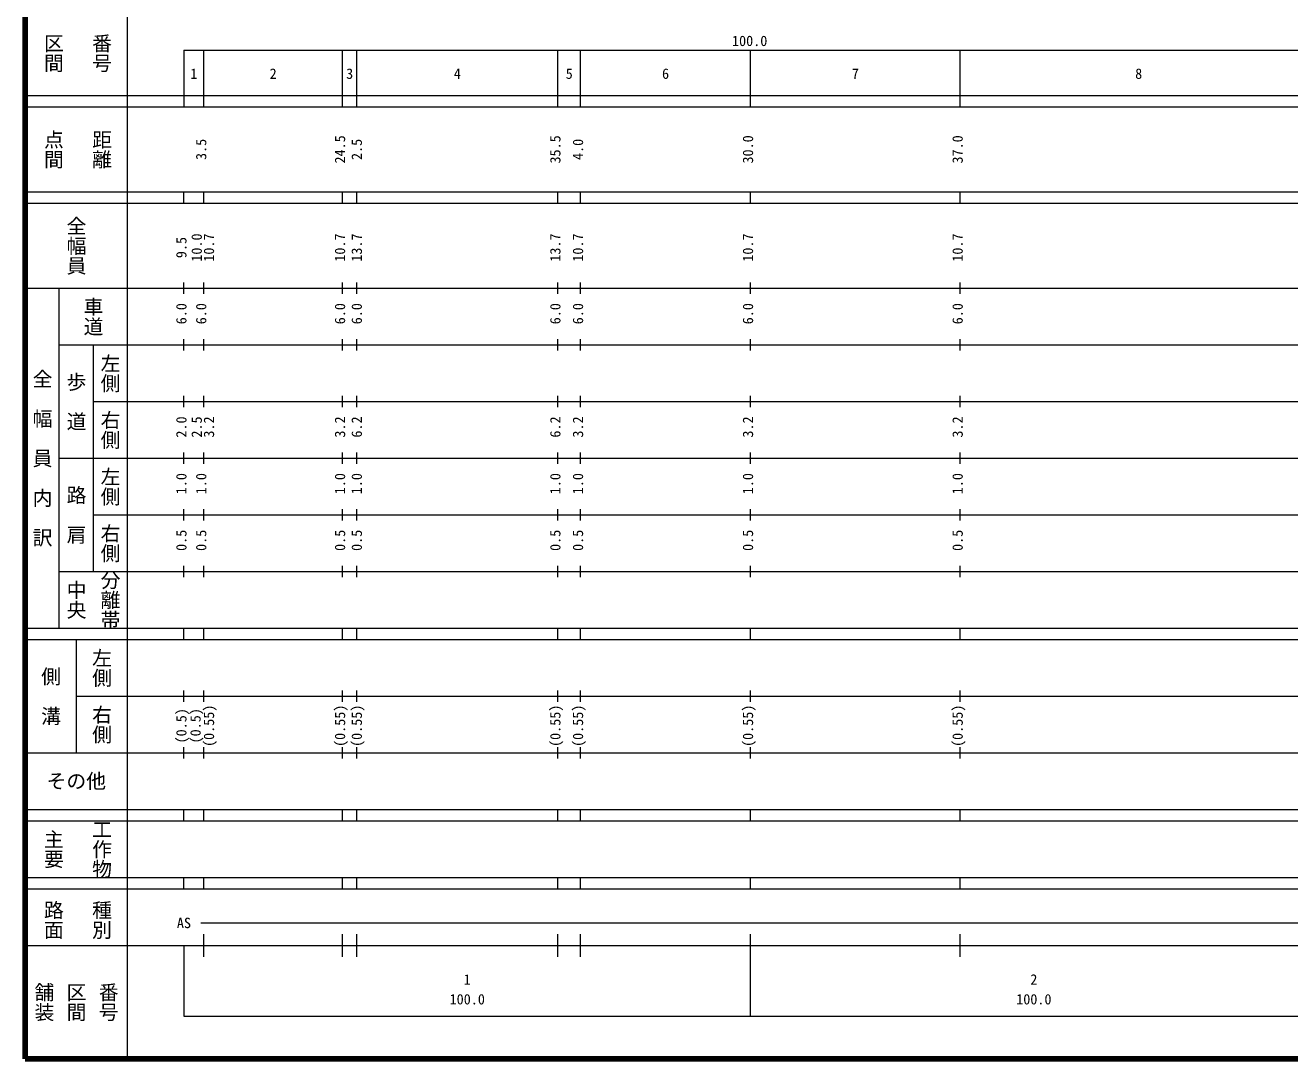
# Model space of a CAD drawing. Units: millimetres on the paper, enlarged 1000 times. Extents: x 40000 to 680000, y 20000 to 380000.
# Drawn here: x 40000 to 263155, y 20000 to 202409 of the extents above; entities that cross this region are included whole.
import ezdxf
from ezdxf.enums import TextEntityAlignment as Align

# ---------------------------------------------------------------- set-up
doc = ezdxf.new("R2010")
doc.units = ezdxf.units.MM
doc.header["$LTSCALE"] = 1000
doc.layers.add('M-TTL', color=2, linetype='Continuous', lineweight=140)
doc.layers.add('M-TTL-BAND', color=7, linetype='Continuous', lineweight=13)
doc.styles.add('@ＭＳ ゴシック', font='')
doc.styles.add('ＭＳ ゴシック', font='')
doc.styles.get('@ＭＳ ゴシック').set_extended_font_data('@MS Gothic')
doc.styles.get('ＭＳ ゴシック').set_extended_font_data('MS Gothic')

msp = doc.modelspace()

# ---------------------------------------------------------------- linework, layer by layer
at = {"layer": 'M-TTL'}
for p, q in [((40000, 380000), (40000, 20000)), ((40000, 20000), (680000, 20000))]:
    msp.add_line(p, q, dxfattribs=at)
at = {"layer": 'M-TTL-BAND'}
for p, q in [((58000, 370000), (58000, 20000)), ((68000, 198000), (579000, 198000)), ((68000, 198000), (68000, 188000)), ((71500, 188000), (71500, 198000)), ((96000, 188000), (96000, 198000)), ((98500, 188000), (98500, 198000)), ((134000, 188000), (134000, 198000)), ((138000, 188000), (138000, 198000)), ((168000, 188000), (168000, 198000)), ((205000, 188000), (205000, 198000)), ((40000, 190000), (579000, 190000)), ((40000, 188000), (579000, 188000)), ((40000, 173000), (579000, 173000)), ((68000, 171000), (68000, 173000)), ((71500, 171000), (71500, 173000)), ((96000, 171000), (96000, 173000)), ((98500, 171000), (98500, 173000)), ((134000, 171000), (134000, 173000)), ((138000, 171000), (138000, 173000)), ((168000, 171000), (168000, 173000)), ((205000, 171000), (205000, 173000)), ((40000, 171000), (579000, 171000)), ((68000, 155000), (68000, 157000)), ((71500, 155000), (71500, 157000)), ((96000, 155000), (96000, 157000)), ((98500, 155000), (98500, 157000)), ((134000, 155000), (134000, 157000)), ((138000, 155000), (138000, 157000)), ((168000, 155000), (168000, 157000)), ((205000, 155000), (205000, 157000)), ((40000, 156000), (579000, 156000)), ((46000, 96000), (46000, 156000)), ((46000, 146000), (579000, 146000)), ((52000, 146000), (52000, 106000)), ((68000, 145000), (68000, 147000)), ((71500, 145000), (71500, 147000)), ((96000, 145000), (96000, 147000)), ((98500, 145000), (98500, 147000)), ((134000, 145000), (134000, 147000)), ((138000, 145000), (138000, 147000)), ((168000, 145000), (168000, 147000)), ((205000, 145000), (205000, 147000)), ((68000, 135000), (68000, 137000)), ((71500, 135000), (71500, 137000)), ((96000, 135000), (96000, 137000)), ((98500, 135000), (98500, 137000)), ((134000, 135000), (134000, 137000)), ((138000, 135000), (138000, 137000)), ((168000, 135000), (168000, 137000)), ((205000, 135000), (205000, 137000)), ((52000, 136000), (579000, 136000)), ((46000, 126000), (579000, 126000)), ((68000, 125000), (68000, 127000)), ((71500, 125000), (71500, 127000)), ((96000, 125000), (96000, 127000)), ((98500, 125000), (98500, 127000)), ((134000, 125000), (134000, 127000)), ((138000, 125000), (138000, 127000)), ((168000, 125000), (168000, 127000)), ((205000, 125000), (205000, 127000)), ((68000, 115000), (68000, 117000)), ((71500, 115000), (71500, 117000)), ((96000, 115000), (96000, 117000)), ((98500, 115000), (98500, 117000)), ((134000, 115000), (134000, 117000)), ((138000, 115000), (138000, 117000)), ((168000, 115000), (168000, 117000)), ((205000, 115000), (205000, 117000)), ((52000, 116000), (579000, 116000)), ((46000, 106000), (579000, 106000)), ((68000, 105000), (68000, 107000)), ((71500, 105000), (71500, 107000)), ((96000, 105000), (96000, 107000)), ((98500, 105000), (98500, 107000)), ((134000, 105000), (134000, 107000)), ((138000, 105000), (138000, 107000)), ((168000, 105000), (168000, 107000)), ((205000, 105000), (205000, 107000)), ((40000, 96000), (579000, 96000)), ((68000, 94000), (68000, 96000)), ((71500, 94000), (71500, 96000)), ((96000, 94000), (96000, 96000)), ((98500, 94000), (98500, 96000)), ((134000, 94000), (134000, 96000)), ((138000, 94000), (138000, 96000)), ((168000, 94000), (168000, 96000)), ((205000, 94000), (205000, 96000)), ((40000, 94000), (579000, 94000)), ((49000, 94000), (49000, 74000)), ((68000, 83000), (68000, 85000)), ((71500, 83000), (71500, 85000)), ((96000, 83000), (96000, 85000)), ((98500, 83000), (98500, 85000)), ((134000, 83000), (134000, 85000)), ((138000, 83000), (138000, 85000)), ((168000, 83000), (168000, 85000)), ((205000, 83000), (205000, 85000)), ((49000, 84000), (579000, 84000)), ((40000, 74000), (579000, 74000)), ((68000, 73000), (68000, 75000)), ((71500, 73000), (71500, 75000)), ((96000, 73000), (96000, 75000)), ((98500, 73000), (98500, 75000)), ((134000, 73000), (134000, 75000)), ((138000, 73000), (138000, 75000)), ((168000, 73000), (168000, 75000)), ((205000, 73000), (205000, 75000)), ((40000, 64000), (579000, 64000)), ((68000, 62000), (68000, 64000)), ((71500, 62000), (71500, 64000)), ((96000, 62000), (96000, 64000)), ((98500, 62000), (98500, 64000)), ((134000, 62000), (134000, 64000)), ((138000, 62000), (138000, 64000)), ((168000, 62000), (168000, 64000)), ((205000, 62000), (205000, 64000)), ((40000, 62000), (579000, 62000)), ((40000, 52000), (579000, 52000)), ((68000, 50000), (68000, 52000)), ((71500, 50000), (71500, 52000)), ((96000, 50000), (96000, 52000)), ((98500, 50000), (98500, 52000)), ((134000, 50000), (134000, 52000)), ((138000, 50000), (138000, 52000)), ((168000, 50000), (168000, 52000)), ((205000, 50000), (205000, 52000)), ((40000, 50000), (579000, 50000)), ((71000, 44000), (565000, 44000)), ((71500, 38000), (71500, 42000)), ((96000, 38000), (96000, 42000)), ((98500, 38000), (98500, 42000)), ((134000, 38000), (134000, 42000)), ((138000, 38000), (138000, 42000)), ((168000, 27500), (168000, 42000)), ((205000, 38000), (205000, 42000)), ((40000, 40000), (579000, 40000)), ((68000, 40000), (68000, 27500)), ((68000, 27500), (579000, 27500))]:
    msp.add_line(p, q, dxfattribs=at)

# ---------------------------------------------------------------- texts
at = {"layer": 'M-TTL-BAND', "style": '@ＭＳ ゴシック'}
for s, p in [('区間', (45000, 197500)), ('番号', (53500, 197500)), ('点間', (45000, 180500)), ('距離', (53500, 180500)), ('全幅員', (49000, 163500)), ('車道', (52000, 151000)), ('左側', (55000, 141000)), ('全\u3000幅\u3000員\u3000内\u3000訳', (43000, 126000)), ('歩\u3000道', (49000, 136000)), ('右側', (55000, 131000)), ('左側', (55000, 121000)), ('路\u3000肩', (49000, 116000)), ('右側', (55000, 111000)), ('分離帯', (55000, 101000)), ('中央', (49000, 101000)), ('左側', (53500, 89000)), ('側\u3000溝', (44500, 84000)), ('右側', (53500, 79000)), ('主要', (45000, 57000)), ('工作物', (53500, 57000)), ('路面', (45000, 44500)), ('種別', (53500, 44500)), ('舗装', (43333, 30000)), ('区間', (49000, 30000)), ('番号', (54667, 30000))]:
    msp.add_text(s, height=2566, rotation=270, dxfattribs=at).set_placement(p, align=Align.MIDDLE_CENTER)
at = {"layer": 'M-TTL-BAND', "style": 'ＭＳ ゴシック'}
for s, p in [('100.0', (167844, 198195)), ('1', (69750, 192405)), ('2', (83750, 192405)), ('3', (97250, 192405)), ('4', (116250, 192405)), ('5', (136000, 192405)), ('6', (153000, 192405)), ('7', (186500, 192405)), ('8', (236500, 192405)), ('AS', (68000, 42500)), ('1', (118000, 32523)), ('2', (218000, 32523)), ('100.0', (118000, 29033)), ('100.0', (218000, 29033))]:
    msp.add_text(s, height=1833, dxfattribs=at).set_placement(p, align=Align.BOTTOM_CENTER)
for s, p in [('3.5', (72500, 180500)), ('24.5', (97000, 180500)), ('2.5', (99955, 180500)), ('35.5', (135000, 180500)), ('4.0', (139000, 180500)), ('30.0', (169000, 180500)), ('37.0', (206000, 180500)), ('10.0', (71709, 163174)), ('10.7', (73870, 163174)), ('10.7', (97000, 163174)), ('13.7', (99955, 163174)), ('13.7', (135000, 163174)), ('10.7', (139000, 163174)), ('10.7', (169000, 163174)), ('10.7', (206000, 163174)), ('9.5', (69000, 163174)), ('6.0', (69000, 151500)), ('6.0', (72500, 151500)), ('6.0', (97000, 151500)), ('6.0', (99955, 151500)), ('6.0', (135000, 151500)), ('6.0', (139000, 151500)), ('6.0', (169000, 151500)), ('6.0', (206000, 151500)), ('2.0', (69000, 131500)), ('2.5', (71709, 131500)), ('3.2', (73870, 131500)), ('3.2', (97000, 131500)), ('6.2', (99955, 131500)), ('6.2', (135000, 131500)), ('3.2', (139000, 131500)), ('3.2', (169000, 131500)), ('3.2', (206000, 131500)), ('1.0', (69000, 121500)), ('1.0', (72500, 121500)), ('1.0', (97000, 121500)), ('1.0', (99955, 121500)), ('1.0', (135000, 121500)), ('1.0', (139000, 121500)), ('1.0', (169000, 121500)), ('1.0', (206000, 121500)), ('0.5', (69000, 111500)), ('0.5', (72500, 111500)), ('0.5', (97000, 111500)), ('0.5', (99955, 111500)), ('0.5', (135000, 111500)), ('0.5', (139000, 111500)), ('0.5', (169000, 111500)), ('0.5', (206000, 111500)), ('(0.5)', (69000, 78764)), ('(0.5)', (71500, 78764)), ('(0.55)', (73870, 78764)), ('(0.55)', (97000, 78764)), ('(0.55)', (99955, 78764)), ('(0.55)', (135000, 78764)), ('(0.55)', (139000, 78764)), ('(0.55)', (169000, 78764)), ('(0.55)', (206000, 78764))]:
    msp.add_text(s, height=1833, rotation=90, dxfattribs=at).set_placement(p, align=Align.BOTTOM_CENTER)
msp.add_text('その他', height=2566, dxfattribs=at).set_placement((49000, 69000), align=Align.MIDDLE_CENTER)

doc.saveas('drawing.dxf')
